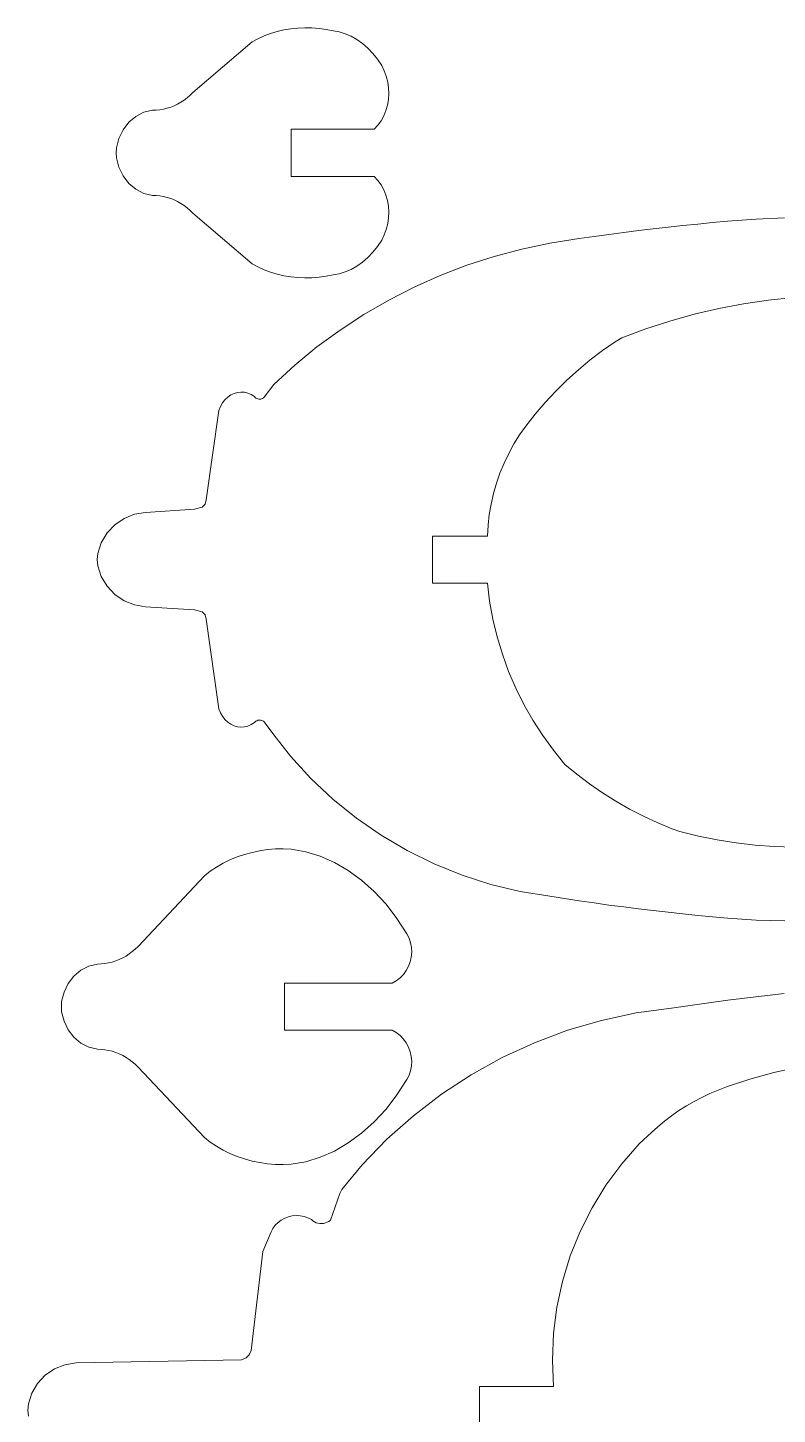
# Model space of a CAD drawing. Header units: millimetres. Extents: x -233 to 120, y -19 to 188.
# Drawn here: x -230.4 to -188.6, y 107.2 to 184.5 of the extents above; entities that cross this region are included whole.
import ezdxf

# ---------------------------------------------------------------- set-up
doc = ezdxf.new("R2010")
doc.units = ezdxf.units.MM
doc.header["$MEASUREMENT"] = 0
doc.layers.add('Layer 1', color=7, linetype='Continuous')

msp = doc.modelspace()

# ---------------------------------------------------------------- linework, layer by layer
at = {"layer": 'Layer 1', "lineweight": 9}
for points in [[(-217.1772, 184.07), (-217.1772, 184.07), (-217.5211, 183.9139), (-217.5211, 183.9139)], [(-216.8203, 184.2041), (-216.8203, 184.2041), (-217.1772, 184.07), (-217.1772, 184.07)], [(-216.452, 184.3156), (-216.452, 184.3156), (-216.8203, 184.2041), (-216.8203, 184.2041)], [(-216.0742, 184.4038), (-216.0742, 184.4038), (-216.452, 184.3156), (-216.452, 184.3156)], [(-215.689, 184.4684), (-215.689, 184.4684), (-216.0742, 184.4038), (-216.0742, 184.4038)], [(-215.2983, 184.5089), (-215.2983, 184.5089), (-215.689, 184.4684), (-215.689, 184.4684)], [(-214.904, 184.5252), (-214.904, 184.5252), (-215.2983, 184.5089), (-215.2983, 184.5089)], [(-214.5082, 184.5172), (-214.5082, 184.5172), (-214.904, 184.5252), (-214.904, 184.5252)], [(-214.113, 184.485), (-214.113, 184.485), (-214.5082, 184.5172), (-214.5082, 184.5172)], [(-213.7203, 184.4286), (-213.7203, 184.4286), (-214.113, 184.485), (-214.113, 184.485)], [(-213.3322, 184.3485), (-213.3322, 184.3485), (-213.7203, 184.4286), (-213.7203, 184.4286)], [(-213.3322, 184.3485), (-213.3322, 184.3485), (-212.9909, 184.2927), (-212.9909, 184.2927)], [(-212.9909, 184.2927), (-212.9909, 184.2927), (-212.6528, 184.1937), (-212.6528, 184.1937)], [(-212.6528, 184.1937), (-212.6528, 184.1937), (-212.3208, 184.0525), (-212.3208, 184.0525)], [(-217.85, 183.7366), (-217.85, 183.7366), (-221.1429, 180.9126), (-221.1429, 180.9126)], [(-217.5211, 183.9139), (-217.5211, 183.9139), (-217.85, 183.7366), (-217.85, 183.7366)], [(-212.3208, 184.0525), (-212.3208, 184.0525), (-211.9979, 183.8703), (-211.9979, 183.8703)], [(-211.9979, 183.8703), (-211.9979, 183.8703), (-211.6871, 183.6487), (-211.6871, 183.6487)], [(-211.6871, 183.6487), (-211.6871, 183.6487), (-211.3912, 183.3899), (-211.3912, 183.3899)], [(-211.3912, 183.3899), (-211.3912, 183.3899), (-211.1128, 183.096), (-211.1128, 183.096)], [(-211.1128, 183.096), (-211.1128, 183.096), (-210.8546, 182.7698), (-210.8546, 182.7698)], [(-210.8546, 182.7698), (-210.8546, 182.7698), (-210.6188, 182.4143), (-210.6188, 182.4143)], [(-210.6188, 182.4143), (-210.6188, 182.4143), (-210.4768, 182.1217), (-210.4768, 182.1217)], [(-210.4768, 182.1217), (-210.4768, 182.1217), (-210.3654, 181.8147), (-210.3654, 181.8147)], [(-210.3654, 181.8147), (-210.3654, 181.8147), (-210.286, 181.4973), (-210.286, 181.4973)], [(-210.286, 181.4973), (-210.286, 181.4973), (-210.2396, 181.1738), (-210.2396, 181.1738)], [(-210.2396, 181.1738), (-210.2396, 181.1738), (-210.227, 180.8483), (-210.227, 180.8483)], [(-222.1865, 180.177), (-222.1865, 180.177), (-221.9962, 180.2681), (-221.9962, 180.2681)], [(-221.9962, 180.2681), (-221.9962, 180.2681), (-221.8115, 180.3724), (-221.8115, 180.3724)], [(-221.6331, 180.4895), (-221.6331, 180.4895), (-221.8115, 180.3724), (-221.8115, 180.3724)], [(-221.6331, 180.4895), (-221.6331, 180.4895), (-221.4618, 180.6189), (-221.4618, 180.6189)], [(-221.4618, 180.6189), (-221.4618, 180.6189), (-221.2981, 180.7602), (-221.2981, 180.7602)], [(-221.2981, 180.7602), (-221.2981, 180.7602), (-221.1429, 180.9126), (-221.1429, 180.9126)], [(-210.3028, 180.2082), (-210.3028, 180.2082), (-210.3903, 179.902), (-210.3903, 179.902)], [(-210.2481, 180.525), (-210.2481, 180.525), (-210.3028, 180.2082), (-210.3028, 180.2082)], [(-210.227, 180.8483), (-210.227, 180.8483), (-210.2481, 180.525), (-210.2481, 180.525)], [(-224.3256, 179.5786), (-224.3256, 179.5786), (-224.7166, 179.2494), (-224.7166, 179.2494)], [(-223.8803, 179.8073), (-223.8803, 179.8073), (-224.3256, 179.5786), (-224.3256, 179.5786)], [(-223.4013, 179.9249), (-223.4013, 179.9249), (-223.8803, 179.8073), (-223.8803, 179.8073)], [(-223.4013, 179.9249), (-223.4013, 179.9249), (-223.1942, 179.9309), (-223.1942, 179.9309)], [(-223.1942, 179.9309), (-223.1942, 179.9309), (-222.9878, 179.9515), (-222.9878, 179.9515)], [(-222.9878, 179.9515), (-222.9878, 179.9515), (-222.7831, 179.9865), (-222.7831, 179.9865)], [(-222.7831, 179.9865), (-222.7831, 179.9865), (-222.5807, 180.036), (-222.5807, 180.036)], [(-222.5807, 180.036), (-222.5807, 180.036), (-222.3816, 180.0996), (-222.3816, 180.0996)], [(-222.3816, 180.0996), (-222.3816, 180.0996), (-222.1865, 180.177), (-222.1865, 180.177)], [(-210.5096, 179.6104), (-210.5096, 179.6104), (-210.659, 179.3372), (-210.659, 179.3372)], [(-210.3903, 179.902), (-210.3903, 179.902), (-210.5096, 179.6104), (-210.5096, 179.6104)], [(-225.0352, 178.835), (-225.0352, 178.835), (-225.2667, 178.3544), (-225.2667, 178.3544)], [(-224.7166, 179.2494), (-224.7166, 179.2494), (-225.0352, 178.835), (-225.0352, 178.835)], [(-211.0399, 178.86), (-211.0399, 178.86), (-215.6649, 178.86), (-215.6649, 178.86)], [(-215.6649, 176.235), (-215.6649, 176.235), (-215.6649, 178.86), (-215.6649, 178.86)], [(-210.8365, 179.0859), (-210.8365, 179.0859), (-211.0399, 178.86), (-211.0399, 178.86)], [(-210.659, 179.3372), (-210.659, 179.3372), (-210.8365, 179.0859), (-210.8365, 179.0859)], [(-225.2667, 178.3544), (-225.2667, 178.3544), (-225.4004, 177.83), (-225.4004, 177.83)], [(-225.4004, 177.83), (-225.4004, 177.83), (-225.4158, 177.5475), (-225.4158, 177.5475)], [(-225.4004, 177.265), (-225.4004, 177.265), (-225.4158, 177.5475), (-225.4158, 177.5475)], [(-225.2667, 176.7405), (-225.2667, 176.7405), (-225.4004, 177.265), (-225.4004, 177.265)], [(-225.0352, 176.26), (-225.0352, 176.26), (-225.2667, 176.7405), (-225.2667, 176.7405)], [(-224.7166, 175.8455), (-224.7166, 175.8455), (-225.0352, 176.26), (-225.0352, 176.26)], [(-224.3256, 175.5163), (-224.3256, 175.5163), (-224.7166, 175.8455), (-224.7166, 175.8455)], [(-211.0399, 176.235), (-211.0399, 176.235), (-215.6649, 176.235), (-215.6649, 176.235)], [(-210.8365, 176.009), (-210.8365, 176.009), (-211.0399, 176.235), (-211.0399, 176.235)], [(-210.659, 175.7578), (-210.659, 175.7578), (-210.8365, 176.009), (-210.8365, 176.009)], [(-210.5096, 175.4846), (-210.5096, 175.4846), (-210.659, 175.7578), (-210.659, 175.7578)], [(-223.8803, 175.2877), (-223.8803, 175.2877), (-224.3256, 175.5163), (-224.3256, 175.5163)], [(-223.4013, 175.1701), (-223.4013, 175.1701), (-223.8803, 175.2877), (-223.8803, 175.2877)], [(-223.4013, 175.1701), (-223.4013, 175.1701), (-223.1942, 175.1641), (-223.1942, 175.1641)], [(-223.1942, 175.1641), (-223.1942, 175.1641), (-222.9878, 175.1435), (-222.9878, 175.1435)], [(-222.9878, 175.1435), (-222.9878, 175.1435), (-222.7831, 175.1084), (-222.7831, 175.1084)], [(-222.7831, 175.1084), (-222.7831, 175.1084), (-222.5807, 175.059), (-222.5807, 175.059)], [(-222.5807, 175.059), (-222.5807, 175.059), (-222.3816, 174.9954), (-222.3816, 174.9954)], [(-222.3816, 174.9954), (-222.3816, 174.9954), (-222.1865, 174.9179), (-222.1865, 174.9179)], [(-222.1865, 174.9179), (-222.1865, 174.9179), (-221.9962, 174.8268), (-221.9962, 174.8268)], [(-221.9962, 174.8268), (-221.9962, 174.8268), (-221.8115, 174.7226), (-221.8115, 174.7226)], [(-210.3903, 175.193), (-210.3903, 175.193), (-210.5096, 175.4846), (-210.5096, 175.4846)], [(-210.3028, 174.8868), (-210.3028, 174.8868), (-210.3903, 175.193), (-210.3903, 175.193)], [(-210.2481, 174.57), (-210.2481, 174.57), (-210.3028, 174.8868), (-210.3028, 174.8868)], [(-221.8115, 174.7226), (-221.8115, 174.7226), (-221.6331, 174.6055), (-221.6331, 174.6055)], [(-221.6331, 174.6055), (-221.6331, 174.6055), (-221.4618, 174.476), (-221.4618, 174.476)], [(-221.4618, 174.476), (-221.4618, 174.476), (-221.2981, 174.3348), (-221.2981, 174.3348)], [(-221.2981, 174.3348), (-221.2981, 174.3348), (-221.1429, 174.1823), (-221.1429, 174.1823)], [(-217.85, 171.3584), (-217.85, 171.3584), (-221.1429, 174.1823), (-221.1429, 174.1823)], [(-210.227, 174.2467), (-210.227, 174.2467), (-210.2481, 174.57), (-210.2481, 174.57)], [(-210.2396, 173.9212), (-210.2396, 173.9212), (-210.227, 174.2467), (-210.227, 174.2467)], [(-210.4768, 172.9733), (-210.4768, 172.9733), (-210.3654, 173.2803), (-210.3654, 173.2803)], [(-210.3654, 173.2803), (-210.3654, 173.2803), (-210.286, 173.5976), (-210.286, 173.5976)], [(-210.286, 173.5976), (-210.286, 173.5976), (-210.2396, 173.9212), (-210.2396, 173.9212)], [(-196.3051, 173.2094), (-196.3051, 173.2094), (-195.4792, 173.3088), (-195.4792, 173.3088)], [(-195.4792, 173.3088), (-195.4792, 173.3088), (-194.6528, 173.4031), (-194.6528, 173.4031)], [(-194.6528, 173.4031), (-194.6528, 173.4031), (-193.8258, 173.4924), (-193.8258, 173.4924)], [(-193.8258, 173.4924), (-193.8258, 173.4924), (-192.9984, 173.5766), (-192.9984, 173.5766)], [(-192.9984, 173.5766), (-192.9984, 173.5766), (-192.1705, 173.6557), (-192.1705, 173.6557)], [(-192.1705, 173.6557), (-192.1705, 173.6557), (-191.3422, 173.7298), (-191.3422, 173.7298)], [(-191.3422, 173.7298), (-191.3422, 173.7298), (-189.7509, 173.8478), (-189.7509, 173.8478)], [(-189.7509, 173.8478), (-189.7509, 173.8478), (-188.1569, 173.915), (-188.1569, 173.915)], [(-210.8546, 172.3251), (-210.8546, 172.3251), (-210.6188, 172.6807), (-210.6188, 172.6807)], [(-210.6188, 172.6807), (-210.6188, 172.6807), (-210.4768, 172.9733), (-210.4768, 172.9733)], [(-202.8082, 172.1812), (-202.8082, 172.1812), (-201.2472, 172.5068), (-201.2472, 172.5068)], [(-201.2472, 172.5068), (-201.2472, 172.5068), (-200.4252, 172.6365), (-200.4252, 172.6365)], [(-200.4252, 172.6365), (-200.4252, 172.6365), (-199.6025, 172.7612), (-199.6025, 172.7612)], [(-199.6025, 172.7612), (-199.6025, 172.7612), (-198.7791, 172.8808), (-198.7791, 172.8808)], [(-198.7791, 172.8808), (-198.7791, 172.8808), (-197.955, 172.9954), (-197.955, 172.9954)], [(-197.955, 172.9954), (-197.955, 172.9954), (-197.1303, 173.1049), (-197.1303, 173.1049)], [(-197.1303, 173.1049), (-197.1303, 173.1049), (-196.3051, 173.2094), (-196.3051, 173.2094)], [(-211.6871, 171.4462), (-211.6871, 171.4462), (-211.3912, 171.7051), (-211.3912, 171.7051)], [(-211.3912, 171.7051), (-211.3912, 171.7051), (-211.1128, 171.999), (-211.1128, 171.999)], [(-211.1128, 171.999), (-211.1128, 171.999), (-210.8546, 172.3251), (-210.8546, 172.3251)], [(-205.8668, 171.2825), (-205.8668, 171.2825), (-204.3495, 171.7728), (-204.3495, 171.7728)], [(-204.3495, 171.7728), (-204.3495, 171.7728), (-202.8082, 172.1812), (-202.8082, 172.1812)], [(-217.5211, 171.1811), (-217.5211, 171.1811), (-217.85, 171.3584), (-217.85, 171.3584)], [(-217.1772, 171.025), (-217.1772, 171.025), (-217.5211, 171.1811), (-217.5211, 171.1811)], [(-216.8203, 170.8909), (-216.8203, 170.8909), (-217.1772, 171.025), (-217.1772, 171.025)], [(-212.6528, 170.9012), (-212.6528, 170.9012), (-212.3208, 171.0424), (-212.3208, 171.0424)], [(-212.3208, 171.0424), (-212.3208, 171.0424), (-211.9979, 171.2247), (-211.9979, 171.2247)], [(-211.9979, 171.2247), (-211.9979, 171.2247), (-211.6871, 171.4462), (-211.6871, 171.4462)], [(-207.3557, 170.712), (-207.3557, 170.712), (-205.8668, 171.2825), (-205.8668, 171.2825)], [(-216.452, 170.7794), (-216.452, 170.7794), (-216.8203, 170.8909), (-216.8203, 170.8909)], [(-216.0742, 170.6911), (-216.0742, 170.6911), (-216.452, 170.7794), (-216.452, 170.7794)], [(-215.689, 170.6266), (-215.689, 170.6266), (-216.0742, 170.6911), (-216.0742, 170.6911)], [(-215.2983, 170.586), (-215.2983, 170.586), (-215.689, 170.6266), (-215.689, 170.6266)], [(-214.904, 170.5697), (-214.904, 170.5697), (-215.2983, 170.586), (-215.2983, 170.586)], [(-214.5082, 170.5777), (-214.5082, 170.5777), (-214.904, 170.5697), (-214.904, 170.5697)], [(-214.113, 170.61), (-214.113, 170.61), (-214.5082, 170.5777), (-214.5082, 170.5777)], [(-213.7203, 170.6663), (-213.7203, 170.6663), (-214.113, 170.61), (-214.113, 170.61)], [(-213.3322, 170.7465), (-213.3322, 170.7465), (-213.7203, 170.6663), (-213.7203, 170.6663)], [(-213.3322, 170.7465), (-213.3322, 170.7465), (-212.9909, 170.8023), (-212.9909, 170.8023)], [(-212.9909, 170.8023), (-212.9909, 170.8023), (-212.6528, 170.9012), (-212.6528, 170.9012)], [(-208.8121, 170.0627), (-208.8121, 170.0627), (-207.3557, 170.712), (-207.3557, 170.712)], [(-210.2317, 169.3365), (-210.2317, 169.3365), (-208.8121, 170.0627), (-208.8121, 170.0627)], [(-189.0598, 169.3389), (-189.0598, 169.3389), (-187.6613, 169.4854), (-187.6613, 169.4854)], [(-211.6104, 168.5356), (-211.6104, 168.5356), (-210.2317, 169.3365), (-210.2317, 169.3365)], [(-193.2037, 168.5472), (-193.2037, 168.5472), (-191.8331, 168.8694), (-191.8331, 168.8694)], [(-191.8331, 168.8694), (-191.8331, 168.8694), (-190.4511, 169.1334), (-190.4511, 169.1334)], [(-190.4511, 169.1334), (-190.4511, 169.1334), (-189.0598, 169.3389), (-189.0598, 169.3389)], [(-212.9445, 167.6621), (-212.9445, 167.6621), (-211.6104, 168.5356), (-211.6104, 168.5356)], [(-195.902, 167.7304), (-195.902, 167.7304), (-194.5607, 168.1674), (-194.5607, 168.1674)], [(-194.5607, 168.1674), (-194.5607, 168.1674), (-193.2037, 168.5472), (-193.2037, 168.5472)], [(-214.2299, 166.7187), (-214.2299, 166.7187), (-212.9445, 167.6621), (-212.9445, 167.6621)], [(-197.6001, 167.0019), (-197.6001, 167.0019), (-197.2255, 167.237), (-197.2255, 167.237)], [(-197.2255, 167.237), (-197.2255, 167.237), (-195.902, 167.7304), (-195.902, 167.7304)], [(-215.4631, 165.7079), (-215.4631, 165.7079), (-214.2299, 166.7187), (-214.2299, 166.7187)], [(-198.9903, 165.9965), (-198.9903, 165.9965), (-198.3055, 166.5148), (-198.3055, 166.5148)], [(-198.3055, 166.5148), (-198.3055, 166.5148), (-197.6001, 167.0019), (-197.6001, 167.0019)], [(-216.6406, 164.6327), (-216.6406, 164.6327), (-215.4631, 165.7079), (-215.4631, 165.7079)], [(-199.6535, 165.4476), (-199.6535, 165.4476), (-198.9903, 165.9965), (-198.9903, 165.9965)], [(-200.9105, 164.2624), (-200.9105, 164.2624), (-200.294, 164.8693), (-200.294, 164.8693)], [(-200.294, 164.8693), (-200.294, 164.8693), (-199.6535, 165.4476), (-199.6535, 165.4476)], [(-219.2044, 163.9217), (-219.2044, 163.9217), (-219.0336, 164.0414), (-219.0336, 164.0414)], [(-219.0336, 164.0414), (-219.0336, 164.0414), (-218.851, 164.1296), (-218.851, 164.1296)], [(-218.851, 164.1296), (-218.851, 164.1296), (-218.6604, 164.1847), (-218.6604, 164.1847)], [(-218.6604, 164.1847), (-218.6604, 164.1847), (-218.4654, 164.2055), (-218.4654, 164.2055)], [(-218.4654, 164.2055), (-218.4654, 164.2055), (-218.2702, 164.1916), (-218.2702, 164.1916)], [(-218.2702, 164.1916), (-218.2702, 164.1916), (-218.0784, 164.1433), (-218.0784, 164.1433)], [(-218.0784, 164.1433), (-218.0784, 164.1433), (-217.8939, 164.0616), (-217.8939, 164.0616)], [(-217.8939, 164.0616), (-217.8939, 164.0616), (-217.7204, 163.9481), (-217.7204, 163.9481)], [(-217.1671, 163.9107), (-217.1671, 163.9107), (-216.6406, 164.6327), (-216.6406, 164.6327)], [(-201.5022, 163.628), (-201.5022, 163.628), (-200.9105, 164.2624), (-200.9105, 164.2624)], [(-220.4055, 158.1909), (-220.4055, 158.1909), (-219.7078, 163.185), (-219.7078, 163.185)], [(-219.7078, 163.185), (-219.7078, 163.185), (-219.6144, 163.401), (-219.6144, 163.401)], [(-219.6144, 163.401), (-219.6144, 163.401), (-219.4978, 163.5983), (-219.4978, 163.5983)], [(-219.4978, 163.5983), (-219.4978, 163.5983), (-219.3602, 163.773), (-219.3602, 163.773)], [(-219.3602, 163.773), (-219.3602, 163.773), (-219.2044, 163.9217), (-219.2044, 163.9217)], [(-217.6795, 163.9067), (-217.6795, 163.9067), (-217.7204, 163.9481), (-217.7204, 163.9481)], [(-217.6339, 163.8719), (-217.6339, 163.8719), (-217.6795, 163.9067), (-217.6795, 163.9067)], [(-217.5845, 163.8442), (-217.5845, 163.8442), (-217.6339, 163.8719), (-217.6339, 163.8719)], [(-217.5322, 163.8241), (-217.5322, 163.8241), (-217.5845, 163.8442), (-217.5845, 163.8442)], [(-217.4779, 163.8121), (-217.4779, 163.8121), (-217.5322, 163.8241), (-217.5322, 163.8241)], [(-217.4226, 163.8084), (-217.4226, 163.8084), (-217.4779, 163.8121), (-217.4779, 163.8121)], [(-217.3675, 163.813), (-217.3675, 163.813), (-217.4226, 163.8084), (-217.4226, 163.8084)], [(-217.3133, 163.8259), (-217.3133, 163.8259), (-217.3675, 163.813), (-217.3675, 163.813)], [(-217.2613, 163.8467), (-217.2613, 163.8467), (-217.3133, 163.8259), (-217.3133, 163.8259)], [(-217.2122, 163.8752), (-217.2122, 163.8752), (-217.2613, 163.8467), (-217.2613, 163.8467)], [(-217.1671, 163.9107), (-217.1671, 163.9107), (-217.2122, 163.8752), (-217.2122, 163.8752)], [(-202.0679, 162.9671), (-202.0679, 162.9671), (-201.5022, 163.628), (-201.5022, 163.628)], [(-202.5848, 162.3089), (-202.5848, 162.3089), (-202.0679, 162.9671), (-202.0679, 162.9671)], [(-203.2497, 161.31), (-203.2497, 161.31), (-202.9312, 161.8187), (-202.9312, 161.8187)], [(-202.9312, 161.8187), (-202.9312, 161.8187), (-202.5848, 162.3089), (-202.5848, 162.3089)], [(-203.5393, 160.7843), (-203.5393, 160.7843), (-203.2497, 161.31), (-203.2497, 161.31)], [(-204.0283, 159.6885), (-204.0283, 159.6885), (-203.7991, 160.2432), (-203.7991, 160.2432)], [(-203.7991, 160.2432), (-203.7991, 160.2432), (-203.5393, 160.7843), (-203.5393, 160.7843)], [(-204.2262, 159.1218), (-204.2262, 159.1218), (-204.0283, 159.6885), (-204.0283, 159.6885)], [(-204.5255, 157.9598), (-204.5255, 157.9598), (-204.3921, 158.545), (-204.3921, 158.545)], [(-204.3921, 158.545), (-204.3921, 158.545), (-204.2262, 159.1218), (-204.2262, 159.1218)], [(-220.6241, 157.7773), (-220.6241, 157.7773), (-221.0632, 157.6696), (-221.0632, 157.6696)], [(-220.6241, 157.7773), (-220.6241, 157.7773), (-220.4582, 157.9453), (-220.4582, 157.9453)], [(-220.4582, 157.9453), (-220.4582, 157.9453), (-220.4055, 158.1909), (-220.4055, 158.1909)], [(-204.6261, 157.3681), (-204.6261, 157.3681), (-204.5255, 157.9598), (-204.5255, 157.9598)], [(-225.5027, 156.8031), (-225.5027, 156.8031), (-224.9846, 157.1578), (-224.9846, 157.1578)], [(-224.9846, 157.1578), (-224.9846, 157.1578), (-224.4018, 157.3917), (-224.4018, 157.3917)], [(-224.4018, 157.3917), (-224.4018, 157.3917), (-223.7822, 157.4935), (-223.7822, 157.4935)], [(-223.7822, 157.4935), (-223.7822, 157.4935), (-221.0632, 157.6696), (-221.0632, 157.6696)], [(-204.6935, 156.7717), (-204.6935, 156.7717), (-204.6261, 157.3681), (-204.6261, 157.3681)], [(-226.2507, 155.8037), (-226.2507, 155.8037), (-225.9316, 156.3445), (-225.9316, 156.3445)], [(-225.9316, 156.3445), (-225.9316, 156.3445), (-225.5027, 156.8031), (-225.5027, 156.8031)], [(-204.7274, 156.1725), (-204.7274, 156.1725), (-204.6935, 156.7717), (-204.6935, 156.7717)], [(-226.4449, 155.2065), (-226.4449, 155.2065), (-226.2507, 155.8037), (-226.2507, 155.8037)], [(-207.7899, 156.1725), (-207.7899, 156.1725), (-207.7899, 153.5475), (-207.7899, 153.5475)], [(-204.7274, 156.1725), (-204.7274, 156.1725), (-207.7899, 156.1725), (-207.7899, 156.1725)], [(-226.4782, 154.86), (-226.4782, 154.86), (-226.4449, 155.2065), (-226.4449, 155.2065)], [(-226.4782, 154.86), (-226.4782, 154.86), (-226.4449, 154.5134), (-226.4449, 154.5134)], [(-226.4449, 154.5134), (-226.4449, 154.5134), (-226.2507, 153.9163), (-226.2507, 153.9163)], [(-226.2507, 153.9163), (-226.2507, 153.9163), (-225.9316, 153.3755), (-225.9316, 153.3755)], [(-225.9316, 153.3755), (-225.9316, 153.3755), (-225.5027, 152.9168), (-225.5027, 152.9168)], [(-204.7274, 153.5475), (-204.7274, 153.5475), (-207.7899, 153.5475), (-207.7899, 153.5475)], [(-204.7274, 153.5475), (-204.7274, 153.5475), (-204.6014, 152.5399), (-204.6014, 152.5399)], [(-225.5027, 152.9168), (-225.5027, 152.9168), (-224.9846, 152.5621), (-224.9846, 152.5621)], [(-224.9846, 152.5621), (-224.9846, 152.5621), (-224.4018, 152.3283), (-224.4018, 152.3283)], [(-204.6014, 152.5399), (-204.6014, 152.5399), (-204.4192, 151.5409), (-204.4192, 151.5409)], [(-224.4018, 152.3283), (-224.4018, 152.3283), (-223.7822, 152.2265), (-223.7822, 152.2265)], [(-223.7822, 152.2265), (-223.7822, 152.2265), (-221.0632, 152.0503), (-221.0632, 152.0503)], [(-220.6241, 151.9427), (-220.6241, 151.9427), (-221.0632, 152.0503), (-221.0632, 152.0503)], [(-220.6241, 151.9427), (-220.6241, 151.9427), (-220.4582, 151.7746), (-220.4582, 151.7746)], [(-220.4582, 151.7746), (-220.4582, 151.7746), (-220.4055, 151.529), (-220.4055, 151.529)], [(-220.4055, 151.529), (-220.4055, 151.529), (-219.7078, 146.535), (-219.7078, 146.535)], [(-204.4192, 151.5409), (-204.4192, 151.5409), (-204.1816, 150.5536), (-204.1816, 150.5536)], [(-204.1816, 150.5536), (-204.1816, 150.5536), (-203.8892, 149.5812), (-203.8892, 149.5812)], [(-203.8892, 149.5812), (-203.8892, 149.5812), (-203.543, 148.6266), (-203.543, 148.6266)], [(-203.543, 148.6266), (-203.543, 148.6266), (-203.1441, 147.6928), (-203.1441, 147.6928)], [(-203.1441, 147.6928), (-203.1441, 147.6928), (-202.6936, 146.7827), (-202.6936, 146.7827)], [(-219.7078, 146.535), (-219.7078, 146.535), (-219.6144, 146.319), (-219.6144, 146.319)], [(-219.6144, 146.319), (-219.6144, 146.319), (-219.4978, 146.1217), (-219.4978, 146.1217)], [(-202.6936, 146.7827), (-202.6936, 146.7827), (-202.193, 145.8992), (-202.193, 145.8992)], [(-219.4978, 146.1217), (-219.4978, 146.1217), (-219.3602, 145.9469), (-219.3602, 145.9469)], [(-219.3602, 145.9469), (-219.3602, 145.9469), (-219.2044, 145.7982), (-219.2044, 145.7982)], [(-219.2044, 145.7982), (-219.2044, 145.7982), (-219.0336, 145.6786), (-219.0336, 145.6786)], [(-219.0336, 145.6786), (-219.0336, 145.6786), (-218.851, 145.5904), (-218.851, 145.5904)], [(-218.851, 145.5904), (-218.851, 145.5904), (-218.6604, 145.5353), (-218.6604, 145.5353)], [(-218.6604, 145.5353), (-218.6604, 145.5353), (-218.4654, 145.5145), (-218.4654, 145.5145)], [(-218.4654, 145.5145), (-218.4654, 145.5145), (-218.2702, 145.5284), (-218.2702, 145.5284)], [(-218.2702, 145.5284), (-218.2702, 145.5284), (-218.0784, 145.5766), (-218.0784, 145.5766)], [(-218.0784, 145.5766), (-218.0784, 145.5766), (-217.8939, 145.6583), (-217.8939, 145.6583)], [(-217.8939, 145.6583), (-217.8939, 145.6583), (-217.7204, 145.7719), (-217.7204, 145.7719)], [(-217.6795, 145.8132), (-217.6795, 145.8132), (-217.7204, 145.7719), (-217.7204, 145.7719)], [(-217.6339, 145.8481), (-217.6339, 145.8481), (-217.6795, 145.8132), (-217.6795, 145.8132)], [(-217.5845, 145.8758), (-217.5845, 145.8758), (-217.6339, 145.8481), (-217.6339, 145.8481)], [(-217.5322, 145.8958), (-217.5322, 145.8958), (-217.5845, 145.8758), (-217.5845, 145.8758)], [(-217.4779, 145.9078), (-217.4779, 145.9078), (-217.5322, 145.8958), (-217.5322, 145.8958)], [(-217.4226, 145.9115), (-217.4226, 145.9115), (-217.4779, 145.9078), (-217.4779, 145.9078)], [(-217.3675, 145.9069), (-217.3675, 145.9069), (-217.4226, 145.9115), (-217.4226, 145.9115)], [(-217.3133, 145.8941), (-217.3133, 145.8941), (-217.3675, 145.9069), (-217.3675, 145.9069)], [(-217.2613, 145.8733), (-217.2613, 145.8733), (-217.3133, 145.8941), (-217.3133, 145.8941)], [(-217.2122, 145.8448), (-217.2122, 145.8448), (-217.2613, 145.8733), (-217.2613, 145.8733)], [(-217.1671, 145.8092), (-217.1671, 145.8092), (-217.2122, 145.8448), (-217.2122, 145.8448)], [(-217.1671, 145.8092), (-217.1671, 145.8092), (-216.6406, 145.0873), (-216.6406, 145.0873)], [(-202.193, 145.8992), (-202.193, 145.8992), (-201.6439, 145.0451), (-201.6439, 145.0451)], [(-216.6406, 145.0873), (-216.6406, 145.0873), (-215.6991, 143.8932), (-215.6991, 143.8932)], [(-201.6439, 145.0451), (-201.6439, 145.0451), (-201.0479, 144.2229), (-201.0479, 144.2229)], [(-215.6991, 143.8932), (-215.6991, 143.8932), (-214.5637, 142.6541), (-214.5637, 142.6541)], [(-201.0479, 144.2229), (-201.0479, 144.2229), (-200.407, 143.4353), (-200.407, 143.4353)], [(-200.407, 143.4353), (-200.407, 143.4353), (-199.7487, 142.8914), (-199.7487, 142.8914)], [(-214.5637, 142.6541), (-214.5637, 142.6541), (-213.3396, 141.5026), (-213.3396, 141.5026)], [(-199.7487, 142.8914), (-199.7487, 142.8914), (-199.0413, 142.3557), (-199.0413, 142.3557)], [(-199.0413, 142.3557), (-199.0413, 142.3557), (-198.3138, 141.8519), (-198.3138, 141.8519)], [(-198.3138, 141.8519), (-198.3138, 141.8519), (-197.5674, 141.381), (-197.5674, 141.381)], [(-213.3396, 141.5026), (-213.3396, 141.5026), (-212.0337, 140.4448), (-212.0337, 140.4448)], [(-197.5674, 141.381), (-197.5674, 141.381), (-196.8034, 140.9436), (-196.8034, 140.9436)], [(-196.8034, 140.9436), (-196.8034, 140.9436), (-196.0231, 140.5407), (-196.0231, 140.5407)], [(-212.0337, 140.4448), (-212.0337, 140.4448), (-210.653, 139.4867), (-210.653, 139.4867)], [(-196.0231, 140.5407), (-196.0231, 140.5407), (-195.2279, 140.1728), (-195.2279, 140.1728)], [(-195.2279, 140.1728), (-195.2279, 140.1728), (-194.4191, 139.8406), (-194.4191, 139.8406)], [(-210.653, 139.4867), (-210.653, 139.4867), (-209.2052, 138.6334), (-209.2052, 138.6334)], [(-194.4191, 139.8406), (-194.4191, 139.8406), (-193.9946, 139.6877), (-193.9946, 139.6877)], [(-193.9946, 139.6877), (-193.9946, 139.6877), (-192.9576, 139.4339), (-192.9576, 139.4339)], [(-192.9576, 139.4339), (-192.9576, 139.4339), (-191.9123, 139.224), (-191.9123, 139.224)], [(-191.9123, 139.224), (-191.9123, 139.224), (-190.8602, 139.0583), (-190.8602, 139.0583)], [(-217.851, 138.5309), (-217.851, 138.5309), (-218.2711, 138.4155), (-218.2711, 138.4155)], [(-217.4227, 138.6205), (-217.4227, 138.6205), (-217.851, 138.5309), (-217.851, 138.5309)], [(-216.9882, 138.6838), (-216.9882, 138.6838), (-217.4227, 138.6205), (-217.4227, 138.6205)], [(-216.55, 138.7204), (-216.55, 138.7204), (-216.9882, 138.6838), (-216.9882, 138.6838)], [(-216.1101, 138.7302), (-216.1101, 138.7302), (-216.55, 138.7204), (-216.55, 138.7204)], [(-215.6709, 138.7131), (-215.6709, 138.7131), (-216.1101, 138.7302), (-216.1101, 138.7302)], [(-215.6709, 138.7131), (-215.6709, 138.7131), (-214.8532, 138.5686), (-214.8532, 138.5686)], [(-214.8532, 138.5686), (-214.8532, 138.5686), (-214.0441, 138.3206), (-214.0441, 138.3206)], [(-209.2052, 138.6334), (-209.2052, 138.6334), (-207.6981, 137.8897), (-207.6981, 137.8897)], [(-190.8602, 139.0583), (-190.8602, 139.0583), (-189.803, 138.9371), (-189.803, 138.9371)], [(-189.803, 138.9371), (-189.803, 138.9371), (-188.7424, 138.8607), (-188.7424, 138.8607)], [(-188.7424, 138.8607), (-188.7424, 138.8607), (-187.6799, 138.829), (-187.6799, 138.829)], [(-219.8268, 137.709), (-219.8268, 137.709), (-220.1746, 137.4756), (-220.1746, 137.4756)], [(-219.4607, 137.9206), (-219.4607, 137.9206), (-219.8268, 137.709), (-219.8268, 137.709)], [(-219.078, 138.1096), (-219.078, 138.1096), (-219.4607, 137.9206), (-219.4607, 137.9206)], [(-218.6808, 138.2748), (-218.6808, 138.2748), (-219.078, 138.1096), (-219.078, 138.1096)], [(-218.2711, 138.4155), (-218.2711, 138.4155), (-218.6808, 138.2748), (-218.6808, 138.2748)], [(-214.0441, 138.3206), (-214.0441, 138.3206), (-213.2511, 137.9713), (-213.2511, 137.9713)], [(-213.2511, 137.9713), (-213.2511, 137.9713), (-212.4814, 137.5238), (-212.4814, 137.5238)], [(-207.6981, 137.8897), (-207.6981, 137.8897), (-206.1401, 137.2596), (-206.1401, 137.2596)], [(-220.5022, 137.2219), (-220.5022, 137.2219), (-224.2054, 133.2876), (-224.2054, 133.2876)], [(-220.1746, 137.4756), (-220.1746, 137.4756), (-220.5022, 137.2219), (-220.5022, 137.2219)], [(-212.4814, 137.5238), (-212.4814, 137.5238), (-211.7418, 136.9822), (-211.7418, 136.9822)], [(-211.7418, 136.9822), (-211.7418, 136.9822), (-211.0391, 136.3515), (-211.0391, 136.3515)], [(-206.1401, 137.2596), (-206.1401, 137.2596), (-204.5398, 136.7466), (-204.5398, 136.7466)], [(-211.0391, 136.3515), (-211.0391, 136.3515), (-210.3797, 135.6372), (-210.3797, 135.6372)], [(-204.5398, 136.7466), (-204.5398, 136.7466), (-202.9058, 136.3535), (-202.9058, 136.3535)], [(-202.9058, 136.3535), (-202.9058, 136.3535), (-201.2472, 136.0825), (-201.2472, 136.0825)], [(-210.3797, 135.6372), (-210.3797, 135.6372), (-209.7696, 134.846), (-209.7696, 134.846)], [(-201.2472, 136.0825), (-201.2472, 136.0825), (-200.4252, 135.9528), (-200.4252, 135.9528)], [(-200.4252, 135.9528), (-200.4252, 135.9528), (-199.6025, 135.8281), (-199.6025, 135.8281)], [(-199.6025, 135.8281), (-199.6025, 135.8281), (-198.7791, 135.7085), (-198.7791, 135.7085)], [(-198.7791, 135.7085), (-198.7791, 135.7085), (-197.955, 135.5939), (-197.955, 135.5939)], [(-197.955, 135.5939), (-197.955, 135.5939), (-197.1303, 135.4844), (-197.1303, 135.4844)], [(-197.1303, 135.4844), (-197.1303, 135.4844), (-196.3051, 135.3799), (-196.3051, 135.3799)], [(-196.3051, 135.3799), (-196.3051, 135.3799), (-195.4792, 135.2805), (-195.4792, 135.2805)], [(-209.7696, 134.846), (-209.7696, 134.846), (-209.2142, 133.985), (-209.2142, 133.985)], [(-195.4792, 135.2805), (-195.4792, 135.2805), (-194.6528, 135.1862), (-194.6528, 135.1862)], [(-194.6528, 135.1862), (-194.6528, 135.1862), (-193.8258, 135.0969), (-193.8258, 135.0969)], [(-193.8258, 135.0969), (-193.8258, 135.0969), (-192.9984, 135.0127), (-192.9984, 135.0127)], [(-192.9984, 135.0127), (-192.9984, 135.0127), (-192.1705, 134.9336), (-192.1705, 134.9336)], [(-192.1705, 134.9336), (-192.1705, 134.9336), (-191.3422, 134.8595), (-191.3422, 134.8595)], [(-191.3422, 134.8595), (-191.3422, 134.8595), (-189.7491, 134.7559), (-189.7491, 134.7559)], [(-189.7491, 134.7559), (-189.7491, 134.7559), (-188.1537, 134.7032), (-188.1537, 134.7032)], [(-209.2142, 133.985), (-209.2142, 133.985), (-209.0949, 133.7448), (-209.0949, 133.7448)], [(-224.5243, 132.9939), (-224.5243, 132.9939), (-224.3606, 133.1352), (-224.3606, 133.1352)], [(-224.3606, 133.1352), (-224.3606, 133.1352), (-224.2054, 133.2876), (-224.2054, 133.2876)], [(-209.0949, 133.7448), (-209.0949, 133.7448), (-209.0094, 133.4905), (-209.0094, 133.4905)], [(-209.0094, 133.4905), (-209.0094, 133.4905), (-208.9595, 133.2269), (-208.9595, 133.2269)], [(-208.9595, 133.2269), (-208.9595, 133.2269), (-208.9459, 132.9591), (-208.9459, 132.9591)], [(-226.4638, 132.2999), (-226.4638, 132.2999), (-226.9428, 132.1823), (-226.9428, 132.1823)], [(-226.4638, 132.2999), (-226.4638, 132.2999), (-226.2567, 132.3059), (-226.2567, 132.3059)], [(-226.2567, 132.3059), (-226.2567, 132.3059), (-226.0503, 132.3265), (-226.0503, 132.3265)], [(-226.0503, 132.3265), (-226.0503, 132.3265), (-225.8456, 132.3615), (-225.8456, 132.3615)], [(-225.8456, 132.3615), (-225.8456, 132.3615), (-225.6432, 132.411), (-225.6432, 132.411)], [(-225.6432, 132.411), (-225.6432, 132.411), (-225.4441, 132.4746), (-225.4441, 132.4746)], [(-225.4441, 132.4746), (-225.4441, 132.4746), (-225.249, 132.552), (-225.249, 132.552)], [(-225.249, 132.552), (-225.249, 132.552), (-225.0587, 132.6431), (-225.0587, 132.6431)], [(-225.0587, 132.6431), (-225.0587, 132.6431), (-224.874, 132.7474), (-224.874, 132.7474)], [(-224.6956, 132.8645), (-224.6956, 132.8645), (-224.874, 132.7474), (-224.874, 132.7474)], [(-224.6956, 132.8645), (-224.6956, 132.8645), (-224.5243, 132.9939), (-224.5243, 132.9939)], [(-209.0285, 132.4302), (-209.0285, 132.4302), (-209.123, 132.1792), (-209.123, 132.1792)], [(-208.9691, 132.6918), (-208.9691, 132.6918), (-209.0285, 132.4302), (-209.0285, 132.4302)], [(-208.9459, 132.9591), (-208.9459, 132.9591), (-208.9691, 132.6918), (-208.9691, 132.6918)], [(-227.7791, 131.6244), (-227.7791, 131.6244), (-228.0977, 131.21), (-228.0977, 131.21)], [(-227.3881, 131.9536), (-227.3881, 131.9536), (-227.7791, 131.6244), (-227.7791, 131.6244)], [(-226.9428, 132.1823), (-226.9428, 132.1823), (-227.3881, 131.9536), (-227.3881, 131.9536)], [(-209.5966, 131.5349), (-209.5966, 131.5349), (-209.808, 131.3697), (-209.808, 131.3697)], [(-209.4098, 131.7273), (-209.4098, 131.7273), (-209.5966, 131.5349), (-209.5966, 131.5349)], [(-209.2509, 131.9434), (-209.2509, 131.9434), (-209.4098, 131.7273), (-209.4098, 131.7273)], [(-209.123, 132.1792), (-209.123, 132.1792), (-209.2509, 131.9434), (-209.2509, 131.9434)], [(-228.3292, 130.7294), (-228.3292, 130.7294), (-228.4629, 130.205), (-228.4629, 130.205)], [(-228.0977, 131.21), (-228.0977, 131.21), (-228.3292, 130.7294), (-228.3292, 130.7294)], [(-216.0399, 128.61), (-216.0399, 128.61), (-216.0399, 131.235), (-216.0399, 131.235)], [(-210.0399, 131.235), (-210.0399, 131.235), (-216.0399, 131.235), (-216.0399, 131.235)], [(-209.808, 131.3697), (-209.808, 131.3697), (-210.0399, 131.235), (-210.0399, 131.235)], [(-228.4629, 130.205), (-228.4629, 130.205), (-228.4783, 129.9225), (-228.4783, 129.9225)], [(-228.4629, 129.64), (-228.4629, 129.64), (-228.4783, 129.9225), (-228.4783, 129.9225)], [(-194.4665, 129.8411), (-194.4665, 129.8411), (-193.6832, 129.9586), (-193.6832, 129.9586)], [(-193.6832, 129.9586), (-193.6832, 129.9586), (-192.8991, 130.0717), (-192.8991, 130.0717)], [(-192.8991, 130.0717), (-192.8991, 130.0717), (-192.1145, 130.1802), (-192.1145, 130.1802)], [(-192.1145, 130.1802), (-192.1145, 130.1802), (-191.3292, 130.2843), (-191.3292, 130.2843)], [(-191.3292, 130.2843), (-191.3292, 130.2843), (-190.5434, 130.3839), (-190.5434, 130.3839)], [(-190.5434, 130.3839), (-190.5434, 130.3839), (-189.757, 130.479), (-189.757, 130.479)], [(-189.757, 130.479), (-189.757, 130.479), (-188.9701, 130.5697), (-188.9701, 130.5697)], [(-188.9701, 130.5697), (-188.9701, 130.5697), (-188.1826, 130.6559), (-188.1826, 130.6559)], [(-228.3292, 129.1155), (-228.3292, 129.1155), (-228.4629, 129.64), (-228.4629, 129.64)], [(-200.2573, 128.6084), (-200.2573, 128.6084), (-198.3593, 129.1622), (-198.3593, 129.1622)], [(-198.3593, 129.1622), (-198.3593, 129.1622), (-196.4255, 129.5738), (-196.4255, 129.5738)], [(-196.4255, 129.5738), (-196.4255, 129.5738), (-194.4665, 129.8411), (-194.4665, 129.8411)], [(-228.0977, 128.635), (-228.0977, 128.635), (-228.3292, 129.1155), (-228.3292, 129.1155)], [(-227.7791, 128.2205), (-227.7791, 128.2205), (-228.0977, 128.635), (-228.0977, 128.635)], [(-210.0399, 128.61), (-210.0399, 128.61), (-216.0399, 128.61), (-216.0399, 128.61)], [(-209.808, 128.4752), (-209.808, 128.4752), (-210.0399, 128.61), (-210.0399, 128.61)], [(-209.5966, 128.3101), (-209.5966, 128.3101), (-209.808, 128.4752), (-209.808, 128.4752)], [(-202.1091, 127.9157), (-202.1091, 127.9157), (-200.2573, 128.6084), (-200.2573, 128.6084)], [(-227.3881, 127.8913), (-227.3881, 127.8913), (-227.7791, 128.2205), (-227.7791, 128.2205)], [(-226.9428, 127.6627), (-226.9428, 127.6627), (-227.3881, 127.8913), (-227.3881, 127.8913)], [(-226.4638, 127.5451), (-226.4638, 127.5451), (-226.9428, 127.6627), (-226.9428, 127.6627)], [(-209.4098, 128.1177), (-209.4098, 128.1177), (-209.5966, 128.3101), (-209.5966, 128.3101)], [(-209.2509, 127.9015), (-209.2509, 127.9015), (-209.4098, 128.1177), (-209.4098, 128.1177)], [(-209.123, 127.6657), (-209.123, 127.6657), (-209.2509, 127.9015), (-209.2509, 127.9015)], [(-209.0285, 127.4147), (-209.0285, 127.4147), (-209.123, 127.6657), (-209.123, 127.6657)], [(-203.9045, 127.0877), (-203.9045, 127.0877), (-202.1091, 127.9157), (-202.1091, 127.9157)], [(-226.4638, 127.5451), (-226.4638, 127.5451), (-226.2567, 127.5391), (-226.2567, 127.5391)], [(-226.2567, 127.5391), (-226.2567, 127.5391), (-226.0503, 127.5185), (-226.0503, 127.5185)], [(-226.0503, 127.5185), (-226.0503, 127.5185), (-225.8456, 127.4834), (-225.8456, 127.4834)], [(-225.8456, 127.4834), (-225.8456, 127.4834), (-225.6432, 127.434), (-225.6432, 127.434)], [(-225.6432, 127.434), (-225.6432, 127.434), (-225.4441, 127.3704), (-225.4441, 127.3704)], [(-225.4441, 127.3704), (-225.4441, 127.3704), (-225.249, 127.2929), (-225.249, 127.2929)], [(-225.249, 127.2929), (-225.249, 127.2929), (-225.0587, 127.2018), (-225.0587, 127.2018)], [(-225.0587, 127.2018), (-225.0587, 127.2018), (-224.874, 127.0976), (-224.874, 127.0976)], [(-224.874, 127.0976), (-224.874, 127.0976), (-224.6956, 126.9805), (-224.6956, 126.9805)], [(-224.6956, 126.9805), (-224.6956, 126.9805), (-224.5243, 126.851), (-224.5243, 126.851)], [(-224.5243, 126.851), (-224.5243, 126.851), (-224.3606, 126.7098), (-224.3606, 126.7098)], [(-208.9691, 127.1531), (-208.9691, 127.1531), (-209.0285, 127.4147), (-209.0285, 127.4147)], [(-208.9459, 126.8859), (-208.9459, 126.8859), (-208.9691, 127.1531), (-208.9691, 127.1531)], [(-208.9595, 126.618), (-208.9595, 126.618), (-208.9459, 126.8859), (-208.9459, 126.8859)], [(-205.6337, 126.1291), (-205.6337, 126.1291), (-203.9045, 127.0877), (-203.9045, 127.0877)], [(-224.3606, 126.7098), (-224.3606, 126.7098), (-224.2054, 126.5573), (-224.2054, 126.5573)], [(-220.5022, 122.6231), (-220.5022, 122.6231), (-224.2054, 126.5573), (-224.2054, 126.5573)], [(-209.2142, 125.86), (-209.2142, 125.86), (-209.0949, 126.1002), (-209.0949, 126.1002)], [(-209.0949, 126.1002), (-209.0949, 126.1002), (-209.0094, 126.3545), (-209.0094, 126.3545)], [(-209.0094, 126.3545), (-209.0094, 126.3545), (-208.9595, 126.618), (-208.9595, 126.618)], [(-207.2871, 125.0451), (-207.2871, 125.0451), (-205.6337, 126.1291), (-205.6337, 126.1291)], [(-190.0904, 125.8826), (-190.0904, 125.8826), (-188.7575, 126.253), (-188.7575, 126.253)], [(-188.7575, 126.253), (-188.7575, 126.253), (-187.4074, 126.5552), (-187.4074, 126.5552)], [(-209.7696, 124.9989), (-209.7696, 124.9989), (-209.2142, 125.86), (-209.2142, 125.86)], [(-191.8655, 125.2712), (-191.8655, 125.2712), (-191.4028, 125.445), (-191.4028, 125.445)], [(-191.4028, 125.445), (-191.4028, 125.445), (-190.0904, 125.8826), (-190.0904, 125.8826)], [(-210.3797, 124.2077), (-210.3797, 124.2077), (-209.7696, 124.9989), (-209.7696, 124.9989)], [(-208.8557, 123.8416), (-208.8557, 123.8416), (-207.2871, 125.0451), (-207.2871, 125.0451)], [(-193.6326, 124.39), (-193.6326, 124.39), (-193.2048, 124.6375), (-193.2048, 124.6375)], [(-193.2048, 124.6375), (-193.2048, 124.6375), (-192.7672, 124.8671), (-192.7672, 124.8671)], [(-192.7672, 124.8671), (-192.7672, 124.8671), (-192.3205, 125.0785), (-192.3205, 125.0785)], [(-192.3205, 125.0785), (-192.3205, 125.0785), (-191.8655, 125.2712), (-191.8655, 125.2712)], [(-211.0391, 123.4935), (-211.0391, 123.4935), (-210.3797, 124.2077), (-210.3797, 124.2077)], [(-210.3309, 122.5252), (-210.3309, 122.5252), (-208.8557, 123.8416), (-208.8557, 123.8416)], [(-194.8495, 123.5446), (-194.8495, 123.5446), (-194.4556, 123.8431), (-194.4556, 123.8431)], [(-194.4556, 123.8431), (-194.4556, 123.8431), (-194.0498, 124.125), (-194.0498, 124.125)], [(-194.0498, 124.125), (-194.0498, 124.125), (-193.6326, 124.39), (-193.6326, 124.39)], [(-211.7418, 122.8627), (-211.7418, 122.8627), (-211.0391, 123.4935), (-211.0391, 123.4935)], [(-195.5837, 122.9135), (-195.5837, 122.9135), (-195.2307, 123.2301), (-195.2307, 123.2301)], [(-195.2307, 123.2301), (-195.2307, 123.2301), (-194.8495, 123.5446), (-194.8495, 123.5446)], [(-220.1746, 122.3693), (-220.1746, 122.3693), (-220.5022, 122.6231), (-220.5022, 122.6231)], [(-219.8268, 122.136), (-219.8268, 122.136), (-220.1746, 122.3693), (-220.1746, 122.3693)], [(-213.2511, 121.8737), (-213.2511, 121.8737), (-212.4814, 122.3212), (-212.4814, 122.3212)], [(-212.4814, 122.3212), (-212.4814, 122.3212), (-211.7418, 122.8627), (-211.7418, 122.8627)], [(-211.7046, 121.1032), (-211.7046, 121.1032), (-210.3309, 122.5252), (-210.3309, 122.5252)], [(-197.2358, 121.1594), (-197.2358, 121.1594), (-196.2576, 122.2689), (-196.2576, 122.2689)], [(-196.2576, 122.2689), (-196.2576, 122.2689), (-195.5837, 122.9135), (-195.5837, 122.9135)], [(-219.4607, 121.9243), (-219.4607, 121.9243), (-219.8268, 122.136), (-219.8268, 122.136)], [(-219.078, 121.7354), (-219.078, 121.7354), (-219.4607, 121.9243), (-219.4607, 121.9243)], [(-218.6808, 121.5701), (-218.6808, 121.5701), (-219.078, 121.7354), (-219.078, 121.7354)], [(-218.2711, 121.4294), (-218.2711, 121.4294), (-218.6808, 121.5701), (-218.6808, 121.5701)], [(-217.851, 121.314), (-217.851, 121.314), (-218.2711, 121.4294), (-218.2711, 121.4294)], [(-214.8532, 121.2763), (-214.8532, 121.2763), (-214.0441, 121.5244), (-214.0441, 121.5244)], [(-214.0441, 121.5244), (-214.0441, 121.5244), (-213.2511, 121.8737), (-213.2511, 121.8737)], [(-217.4227, 121.2244), (-217.4227, 121.2244), (-217.851, 121.314), (-217.851, 121.314)], [(-216.9882, 121.1612), (-216.9882, 121.1612), (-217.4227, 121.2244), (-217.4227, 121.2244)], [(-216.55, 121.1246), (-216.55, 121.1246), (-216.9882, 121.1612), (-216.9882, 121.1612)], [(-216.1101, 121.1148), (-216.1101, 121.1148), (-216.55, 121.1246), (-216.55, 121.1246)], [(-215.6709, 121.1319), (-215.6709, 121.1319), (-216.1101, 121.1148), (-216.1101, 121.1148)], [(-215.6709, 121.1319), (-215.6709, 121.1319), (-214.8532, 121.2763), (-214.8532, 121.2763)], [(-212.8489, 119.728), (-212.8489, 119.728), (-211.7046, 121.1032), (-211.7046, 121.1032)], [(-198.1162, 119.9707), (-198.1162, 119.9707), (-197.2358, 121.1594), (-197.2358, 121.1594)], [(-198.8924, 118.7115), (-198.8924, 118.7115), (-198.1162, 119.9707), (-198.1162, 119.9707)], [(-213.4796, 118.0138), (-213.4796, 118.0138), (-212.9531, 119.4987), (-212.9531, 119.4987)], [(-212.9531, 119.4987), (-212.9531, 119.4987), (-212.8489, 119.728), (-212.8489, 119.728)], [(-199.5587, 117.3909), (-199.5587, 117.3909), (-198.8924, 118.7115), (-198.8924, 118.7115)], [(-216.7899, 117.36), (-216.7899, 117.36), (-216.6842, 117.5546), (-216.6842, 117.5546)], [(-216.6842, 117.5546), (-216.6842, 117.5546), (-216.5522, 117.7323), (-216.5522, 117.7323)], [(-216.5522, 117.7323), (-216.5522, 117.7323), (-216.3964, 117.8898), (-216.3964, 117.8898)], [(-216.3964, 117.8898), (-216.3964, 117.8898), (-216.2201, 118.0237), (-216.2201, 118.0237)], [(-216.2201, 118.0237), (-216.2201, 118.0237), (-216.0266, 118.1315), (-216.0266, 118.1315)], [(-216.0266, 118.1315), (-216.0266, 118.1315), (-215.8199, 118.211), (-215.8199, 118.211)], [(-215.8199, 118.211), (-215.8199, 118.211), (-215.6041, 118.2606), (-215.6041, 118.2606)], [(-215.6041, 118.2606), (-215.6041, 118.2606), (-215.3835, 118.2793), (-215.3835, 118.2793)], [(-215.3835, 118.2793), (-215.3835, 118.2793), (-215.1624, 118.2668), (-215.1624, 118.2668)], [(-215.1624, 118.2668), (-215.1624, 118.2668), (-214.9452, 118.2234), (-214.9452, 118.2234)], [(-214.9452, 118.2234), (-214.9452, 118.2234), (-214.7364, 118.1498), (-214.7364, 118.1498)], [(-214.7364, 118.1498), (-214.7364, 118.1498), (-214.5399, 118.0475), (-214.5399, 118.0475)], [(-214.4596, 117.9784), (-214.4596, 117.9784), (-214.5399, 118.0475), (-214.5399, 118.0475)], [(-214.3707, 117.9209), (-214.3707, 117.9209), (-214.4596, 117.9784), (-214.4596, 117.9784)], [(-214.2748, 117.8759), (-214.2748, 117.8759), (-214.3707, 117.9209), (-214.3707, 117.9209)], [(-214.1737, 117.8443), (-214.1737, 117.8443), (-214.2748, 117.8759), (-214.2748, 117.8759)], [(-214.0692, 117.8266), (-214.0692, 117.8266), (-214.1737, 117.8443), (-214.1737, 117.8443)], [(-213.9634, 117.8233), (-213.9634, 117.8233), (-214.0692, 117.8266), (-214.0692, 117.8266)], [(-213.858, 117.8342), (-213.858, 117.8342), (-213.9634, 117.8233), (-213.9634, 117.8233)], [(-213.7551, 117.8594), (-213.7551, 117.8594), (-213.858, 117.8342), (-213.858, 117.8342)], [(-213.6566, 117.8982), (-213.6566, 117.8982), (-213.7551, 117.8594), (-213.7551, 117.8594)], [(-213.5642, 117.95), (-213.5642, 117.95), (-213.6566, 117.8982), (-213.6566, 117.8982)], [(-213.4796, 118.0138), (-213.4796, 118.0138), (-213.5642, 117.95), (-213.5642, 117.95)], [(-217.2399, 116.2725), (-217.2399, 116.2725), (-216.7899, 117.36), (-216.7899, 117.36)], [(-200.1104, 116.0184), (-200.1104, 116.0184), (-199.5587, 117.3909), (-199.5587, 117.3909)], [(-217.8978, 110.7534), (-217.8978, 110.7534), (-217.2399, 116.2725), (-217.2399, 116.2725)], [(-200.5435, 114.604), (-200.5435, 114.604), (-200.1104, 116.0184), (-200.1104, 116.0184)], [(-200.8547, 113.158), (-200.8547, 113.158), (-200.5435, 114.604), (-200.5435, 114.604)], [(-201.042, 111.6907), (-201.042, 111.6907), (-200.8547, 113.158), (-200.8547, 113.158)], [(-201.1039, 110.2128), (-201.1039, 110.2128), (-201.042, 111.6907), (-201.042, 111.6907)], [(-218.0171, 110.5078), (-218.0171, 110.5078), (-217.8978, 110.7534), (-217.8978, 110.7534)], [(-228.8596, 109.7203), (-228.8596, 109.7203), (-228.2768, 109.9542), (-228.2768, 109.9542)], [(-228.2768, 109.9542), (-228.2768, 109.9542), (-227.6572, 110.056), (-227.6572, 110.056)], [(-227.6572, 110.056), (-227.6572, 110.056), (-218.4382, 110.2321), (-218.4382, 110.2321)], [(-218.1851, 110.3398), (-218.1851, 110.3398), (-218.4382, 110.2321), (-218.4382, 110.2321)], [(-218.1851, 110.3398), (-218.1851, 110.3398), (-218.0171, 110.5078), (-218.0171, 110.5078)], [(-201.0399, 108.735), (-201.0399, 108.735), (-201.1039, 110.2128), (-201.1039, 110.2128)], [(-229.8066, 108.907), (-229.8066, 108.907), (-229.3777, 109.3656), (-229.3777, 109.3656)], [(-229.3777, 109.3656), (-229.3777, 109.3656), (-228.8596, 109.7203), (-228.8596, 109.7203)], [(-230.3199, 107.769), (-230.3199, 107.769), (-230.1257, 108.3662), (-230.1257, 108.3662)], [(-230.1257, 108.3662), (-230.1257, 108.3662), (-229.8066, 108.907), (-229.8066, 108.907)], [(-205.1649, 106.11), (-205.1649, 106.11), (-205.1649, 108.735), (-205.1649, 108.735)], [(-201.0399, 108.735), (-201.0399, 108.735), (-205.1649, 108.735), (-205.1649, 108.735)], [(-230.3532, 107.4225), (-230.3532, 107.4225), (-230.3199, 107.769), (-230.3199, 107.769)], [(-230.3532, 107.4225), (-230.3532, 107.4225), (-230.3199, 107.0759), (-230.3199, 107.0759)]]:
    msp.add_open_spline(points, degree=3, dxfattribs=at)

doc.saveas('drawing.dxf')
